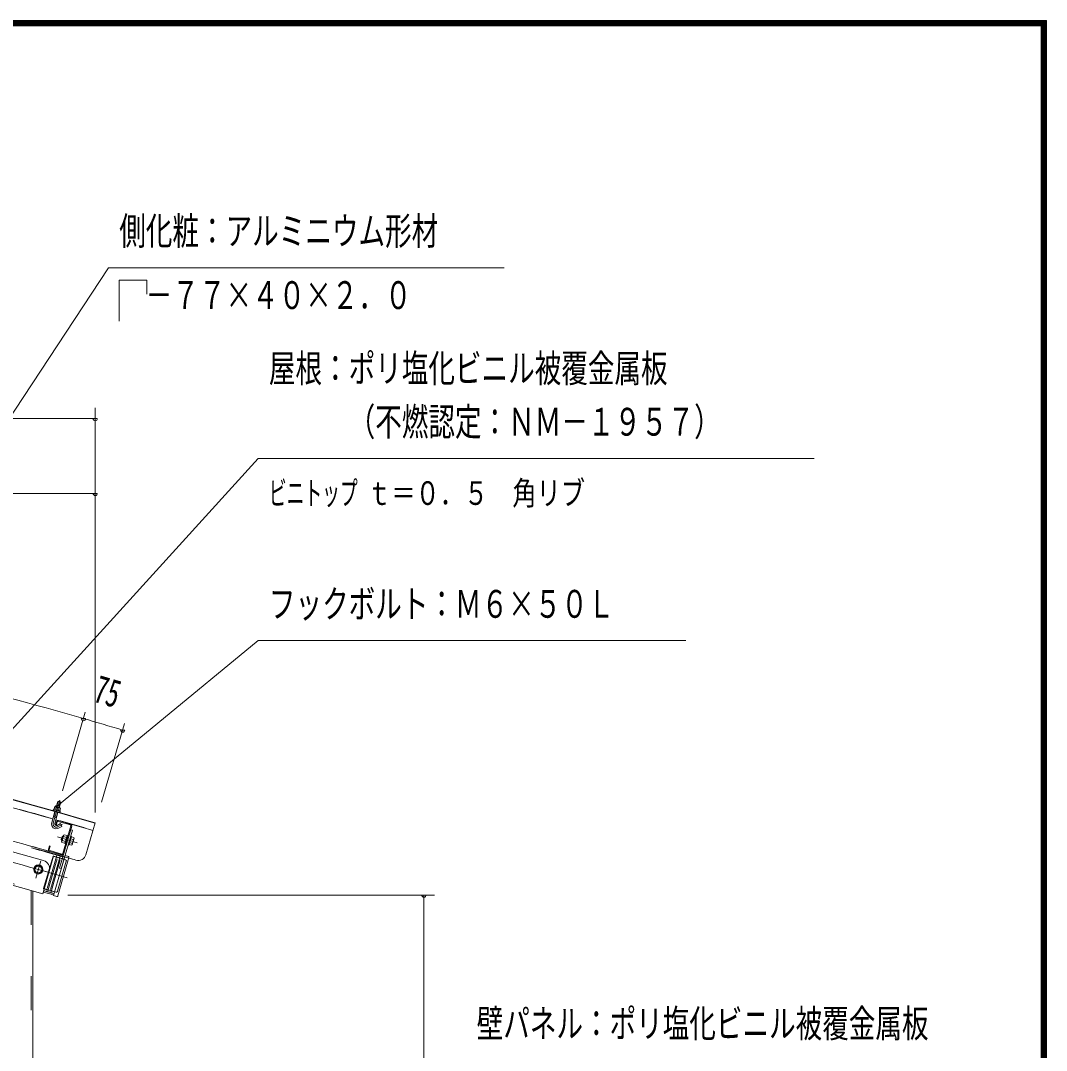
# Model space of a CAD drawing. Units: millimetres, scale not verified. Extents: x -23102 to 23102, y -10142 to 10142.
# Drawn here: x 18304 to 23102, y 5329 to 10142 of the extents above; entities that cross this region are included whole.
import ezdxf
from ezdxf.enums import TextEntityAlignment as Align

# ---------------------------------------------------------------- set-up
doc = ezdxf.new("R2010")
doc.units = ezdxf.units.MM
doc.header["$LTSCALE"] = 40
doc.linetypes.add('USER2', pattern=[10, 4, -6])
doc.linetypes.add('USER3', pattern=[24, 12, -5, 2, -5])
for name, color, linetype, lineweight in [('0-6_2-0BOLD', 7, 'Continuous', 18), ('0-7_2-1HIDDEN', 3, 'USER2', 18), ('0-8_2-2CENTER', 3, 'USER3', 18), ('0-9_2-4THIN', 4, 'Continuous', 18), ('0-A_2-5DIM', 3, 'Continuous', 18), ('0-C_F-F', 5, 'Continuous', 18)]:
    doc.layers.add(name, color=color, linetype=linetype, lineweight=lineweight)
doc.styles.add('ＭＳ ゴシック', font='')
doc.styles.get('ＭＳ ゴシック').set_extended_font_data('MS Gothic')

msp = doc.modelspace()

# ---------------------------------------------------------------- linework, layer by layer
at = {"layer": '0-6_2-0BOLD'}
for p, q in [((18467.61, 6455.42), (18470.75, 6466.25)), ((18484.61, 6462.24), (18481.48, 6451.41)), ((18449.43, 6393.61), (18464.49, 6445.65)), ((18471.95, 6417.47), (18457.54, 6421.64)), ((18478.9, 6441.48), (18463.84, 6389.44)), ((18537.99, 6386.65), (18481.31, 6403.05)), ((18471.41, 6397.59), (18466.68, 6381.26)), ((18480.2, 6399.21), (18536.88, 6382.81)), ((18486.6, 6180.3), (18543.45, 6376.74)), ((18539.61, 6377.85), (18502.36, 6249.13)), ((18609.44, 6243.33), (18653.32, 6392.03)), ((18496.11, 6310.28), (18501.67, 6329.49)), ((18513.57, 6305.87), (18499.62, 6309.91)), ((18504.84, 6327.92), (18518.78, 6323.89)), ((18514.79, 6310.08), (18520.98, 6313.49)), ((18522.37, 6318.29), (18516.18, 6314.88)), ((18538.96, 6318.04), (18550.5, 6314.71)), ((18411.6, 6215.85), (18194.84, 6276.16)), ((18439.62, 6258.96), (18496.29, 6242.56)), ((18497.4, 6246.4), (18440.73, 6262.8)), ((18497.02, 6300.9), (18510.97, 6296.87)), ((18515.63, 6295), (18510.83, 6296.39)), ((18545.29, 6296.7), (18533.74, 6300.04)), ((18512.25, 6240.15), (18457.96, 6052.86)), ((18478.22, 6050.9), (18530.41, 6230.99)), ((18527.85, 6235.63), (18512.25, 6240.15)), ((18369.08, 6179.61), (18382.46, 6192.77)), ((18373.79, 6161.45), (18369.08, 6179.61)), ((18382.46, 6192.77), (18400.54, 6187.77)), ((18437.7, 6169.72), (18407.68, 6061.25)), ((18494.29, 6178.07), (18486.6, 6180.3)), ((18118.66, 6141.66), (18407.68, 6061.25)), ((18360.84, 6074.28), (18360.84, 1137.43)), ((18457.96, 6052.86), (18473.57, 6048.34))]:
    msp.add_line(p, q, dxfattribs=at)
msp.add_lwpolyline([(18459.54, 6457.76), (18489.56, 6449.07), (18488.45, 6445.23), (18458.43, 6453.92)], close=True, dxfattribs=at)
for points in [[(18488.35, 6449.42), (18491.49, 6460.25), (18489.79, 6462.02), (18466.25, 6468.83), (18463.87, 6468.24), (18460.74, 6457.41)], [(18470.82, 6467.51), (18477.77, 6491.52), (18492.18, 6487.35), (18485.23, 6463.34)], [(18477.77, 6491.52), (18480.86, 6493.23), (18490.47, 6490.45), (18492.18, 6487.35)], [(18466.68, 6381.26), (18470.52, 6380.15), (18475.25, 6396.48)], [(18474.67, 6380.79), (18489.99, 6389.23), (18497.23, 6376.1), (18481.91, 6367.65)], [(18538.72, 6360.41), (18546.41, 6358.19), (18494.29, 6178.07)], [(18497.79, 6309.79), (18496.11, 6310.28), (18494.06, 6313.99), (18497.95, 6327.44), (18501.67, 6329.49), (18503.35, 6329)], [(18521.39, 6332.89), (18507.44, 6336.92), (18504.95, 6334.52), (18496.19, 6304.27), (18497.02, 6300.9)], [(18510.83, 6296.39), (18521.53, 6333.37), (18526.33, 6331.98)], [(18538.42, 6330.57), (18542.26, 6329.45), (18530.45, 6288.63), (18526.6, 6289.74)], [(18531.14, 6291.03), (18542.68, 6287.69), (18545.18, 6290.09), (18553.94, 6320.35), (18553.11, 6323.71), (18541.56, 6327.05)], [(18438, 6267.76), (18442.72, 6284.09), (18438.88, 6285.2), (18434.16, 6268.87)], [(18373.79, 6161.45), (18391.88, 6156.44), (18405.25, 6169.6), (18400.54, 6187.77)]]:
    msp.add_lwpolyline(points, dxfattribs=at)
for radius in [21.25, 15.75]:
    msp.add_circle((18387.17, 6174.61), radius, dxfattribs=at)
for centre, radius, start, end in [((13265.46, -11862.32), 19031.62, 73.55577, 88.07326), ((13265.46, -11862.32), 19032.88, 73.55577, 88.07326), ((13265.46, -11862.32), 18995.38, 74.14726, 78.36084), ((13265.46, -11862.32), 18845.38, 73.8607, 78.6474), ((18458.33, 6451.34), 2.5, 73.8607, 253.8607), ((18466.03, 6462.82), 5.83, 36.0182, 73.8607), ((18471.95, 6444.44), 21.84, 54.56461, 93.15678), ((18486.77, 6456.82), 5.83, 73.8607, 111.70319), ((13265.46, -11862.32), 18995.38, 73.55577, 74.10202), ((18479.09, 6395.36), 8, 73.8607, 163.8607), ((18487.15, 6443), 2.5, 253.86072, 73.8607), ((18471.05, 6387.36), 22.5, 163.8607, 298.8607), ((18471.05, 6387.36), 7.5, 163.8607, 298.8607), ((18479.09, 6395.36), 4, 73.8607, 163.8607), ((18535.76, 6378.96), 4, 343.86072, 73.8607), ((18535.76, 6378.96), 8, 343.86072, 73.8607), ((18503.59, 6303.88), 7.21, 123.30185, 163.8607), ((18525.77, 6312.1), 26.24, 142.92578, 184.79564), ((18511.4, 6330.9), 7.21, 163.86072, 204.41956), ((18524.35, 6312.51), 26.24, 322.92577, 4.79563), ((18546.54, 6320.73), 7.21, 303.30184, 343.8607), ((13265.46, -11862.32), 18845.38, 73.8607, 74.33891), ((18441.84, 6266.65), 8, 163.8607, 253.8607), ((18441.84, 6266.65), 4, 163.8607, 253.8607), ((18538.73, 6293.71), 7.21, 343.8607, 24.41956), ((18401.55, 6179.72), 37.5, 344.53361, 74.45292), ((18498.51, 6250.24), 8, 253.8607, 343.8607), ((18498.51, 6250.24), 4, 253.8607, 343.8607), ((18526.81, 6232.03), 3.75, 343.83641, 73.8364), ((13265.46, -11862.32), 18840.38, 73.66959, 73.77559), ((18573.47, 6253.95), 37.5, 253.66959, 343.55577), ((13265.46, -11862.32), 18654.62, 73.8364, 73.9922), ((18474.61, 6051.94), 3.75, 253.8364, 343.8364)]:
    msp.add_arc(centre, radius, start, end, dxfattribs=at)
at = {"layer": '0-7_2-1HIDDEN'}
for p, q in [((18430.24, 6070.37), (18479.44, 6240.13)), ((18445.37, 6066), (18494.58, 6235.77)), ((18514.54, 6219.32), (18455.71, 6236.37)), ((18458.63, 6237.47), (18471.6, 6233.71)), ((18477.12, 6232.11), (18486.72, 6229.33)), ((18517.95, 6213.12), (18477.23, 6072.66)), ((18492.25, 6227.73), (18507.38, 6223.35)), ((18120.79, 6149.37), (18409.81, 6068.96)), ((18353.84, 6076.23), (18353.84, 1137.43)), ((18471.04, 6069.24), (18412.21, 6086.29)), ((18414.09, 6083.8), (18427.06, 6080.04)), ((18432.58, 6078.44), (18442.18, 6075.65)), ((18447.71, 6074.06), (18462.83, 6069.67))]:
    msp.add_line(p, q, dxfattribs=at)
msp.add_lwpolyline([(18455.95, 6237.21), (18411.97, 6085.45), (18413.67, 6082.36), (18459.05, 6238.91)], close=True, dxfattribs=at)
for points in [[(18476.05, 6241.11), (18473.3, 6239.6), (18425.35, 6074.16), (18426.91, 6071.33)], [(18491.2, 6236.74), (18488.43, 6235.21), (18440.48, 6069.77), (18442.02, 6066.97)]]:
    msp.add_lwpolyline(points, dxfattribs=at)
for centre, radius, start, end in [((13265.46, -11862.32), 18840.38, 73.77559, 88.07326), ((13265.46, -11862.32), 18838.38, 73.8364, 87.79263), ((13265.46, -11862.32), 18996.62, 74.14725, 78.36087), ((13265.46, -11862.32), 18996.62, 73.55577, 74.10199), ((13265.46, -11862.32), 18838.38, 73.8364, 74.33887), ((18513.14, 6214.51), 5, 343.83641, 73.8364), ((13265.46, -11862.32), 18661.62, 73.8364, 73.99241), ((18472.43, 6074.05), 5, 253.8364, 343.8364)]:
    msp.add_arc(centre, radius, start, end, dxfattribs=at)
at = {"layer": '0-8_2-2CENTER'}
for p, q in [((18487.75, 6499.04), (18456.64, 6391.52)), ((18478.29, 6374.22), (18500.18, 6386.29)), ((18568.53, 6299.73), (18476.31, 6326.42)), ((18398.5, 6215.57), (18375.83, 6133.65)), ((18346.21, 6185.94), (18428.13, 6163.27))]:
    msp.add_line(p, q, dxfattribs=at)
for centre, radius, start, end in [((13265.46, -11862.32), 18750, 73.71976, 87.96529), ((18471.05, 6387.36), 15, 163.8607, 298.8607)]:
    msp.add_arc(centre, radius, start, end, dxfattribs=at)
at = {"layer": '0-9_2-4THIN'}
for p, q in [((18479.44, 6492.45), (18472.12, 6467.13)), ((18483.93, 6463.71), (18491.25, 6489.03)), ((18458.84, 6421.26), (18456.89, 6419.39)), ((18458.84, 6421.26), (18465.79, 6445.28)), ((18494.95, 6312.37), (18498.26, 6311.41)), ((18502.88, 6327.38), (18499.57, 6328.33))]:
    msp.add_line(p, q, dxfattribs=at)
msp.add_lwpolyline([(18477.6, 6441.86), (18470.65, 6417.84), (18471.3, 6415.22)], dxfattribs=at)
at = {"layer": '0-A_2-5DIM'}
for p, q in [((18715.46, 8987.43), (17178.92, 6655.41)), ((18715.46, 8987.43), (20565.46, 8987.43)), ((18894.24, 8864.48), (18894.24, 8928.87)), ((18652.96, 6440.31), (18652.96, 8332.43)), ((18652.96, 8282.43), (13765.45, 8282.43)), ((13765.45, 8282.43), (18652.96, 8282.43)), ((18662.96, 8282.43), (18642.96, 8282.43)), ((19415.46, 8095.37), (18008.4, 6548.78)), ((19415.46, 8095.37), (22015.46, 8095.37)), ((13765.45, 7932.43), (18652.96, 7932.43)), ((16265.46, 7932.43), (18652.96, 7932.43)), ((18662.96, 7932.43), (18642.96, 7932.43)), ((18500.17, 6541.95), (18606.71, 6910.12)), ((18607.96, 6879.91), (18587.96, 6879.91)), ((18790.75, 6857.65), (18682.02, 6489.26)), ((18791.49, 6826.27), (18771.49, 6826.27)), ((18486.64, 6471.53), (18466.64, 6471.53)), ((20240.45, 6054.93), (18524.88, 6054.93)), ((20200.45, 6054.93), (20180.45, 6054.93)), ((20190.45, 1637.43), (20190.45, 6054.93))]:
    msp.add_line(p, q, dxfattribs=at)
for points in [[(18894.24, 8928.87), (18765.46, 8928.87), (18765.46, 8737.43)], [(18476.64, 6471.53), (19415.46, 7244.18), (21415.46, 7244.18)]]:
    msp.add_lwpolyline(points, dxfattribs=at)
for centre, radius, start, end in [((18652.96, 8282.43), 10, 180, 0), ((18652.96, 7932.43), 10, 180, 0), ((13763.11, -9828.15), 17393.53, 73.86102, 78.64738), ((18597.96, 6879.91), 10, 180, 0), ((8608.54, -27641.2), 35937.38, 73.55623, 73.86107), ((18781.49, 6826.27), 10, 180, 0), ((18476.64, 6471.53), 10, 180, 0), ((20190.45, 6054.93), 10, 180, 0)]:
    msp.add_arc(centre, radius, start, end, dxfattribs=at)
at = {"layer": '0-C_F-F'}
for points in [[(-5598.13, 10142.5), (-5598.13, -9957.5), (23101.87, -9957.5), (23101.87, 10142.5)], [(-5595.63, 10140), (23099.37, 10140), (23099.37, -9955), (-5595.63, -9955)], [(-5593.13, 10137.5), (-5593.13, -9952.5), (23096.87, -9952.5), (23096.87, 10137.5)], [(-5590.63, 10135), (23094.37, 10135), (23094.37, -9950), (-5590.63, -9950)], [(-5588.13, 10132.5), (23091.87, 10132.5), (23091.87, -9947.5), (-5588.13, -9947.5)], [(-5585.63, 10130), (23089.37, 10130), (23089.37, -9945), (-5585.63, -9945)], [(-5583.13, 10127.5), (23086.87, 10127.5), (23086.87, -9942.5), (-5583.13, -9942.5)], [(-5580.63, 10125), (-5580.63, -9940), (23084.37, -9940), (23084.37, 10125)], [(-5578.13, 10122.5), (-5578.13, -9937.5), (23081.87, -9937.5), (23081.87, 10122.5)], [(-5575.63, 10120), (-5575.63, -9935), (23079.37, -9935), (23079.37, 10120)], [(-5573.13, 10117.5), (23076.87, 10117.5), (23076.87, -9932.5), (-5573.13, -9932.5)]]:
    msp.add_lwpolyline(points, close=True, dxfattribs=at)

# ---------------------------------------------------------------- texts
at = {"layer": '0-A_2-5DIM', "color": 7, "style": 'ＭＳ ゴシック'}
for s, height, width, p in [('側化粧：アルミニウム形材', 130.2, 0.7, (18765.46, 9055.19)), ('\u3000－７７×４０×２．０', 130.2, 0.7, (18765.46, 8755.19)), ('屋根：ポリ塩化ビニル被覆金属板', 130.2, 0.7, (19465.46, 8413.13)), ('\u3000\u3000\u3000（不燃認定：ＮＭ－１９５７）', 130.2, 0.7, (19465.46, 8163.14)), ('ビニトップ ', 110.7, 0.55, (19465.46, 7845.37)), ('ｔ＝０．５\u3000角リブ', 110.7, 0.75, (19924.74, 7845.37)), ('フックボルト：Ｍ６×５０Ｌ', 130.2, 0.7, (19465.47, 7311.95)), ('壁パネル：ポリ塩化ビニル被覆金属板', 130.2, 0.7, (20437.22, 5350.54))]:
    msp.add_text(s, height=height, dxfattribs=dict(at, width=width)).set_placement(p, align=Align.BOTTOM_LEFT)
at = {"layer": '0-A_2-5DIM', "color": 7, "style": 'ＭＳ ゴシック', "width": 0.65}
msp.add_text('75', height=130.2, rotation=343.708, dxfattribs=at).set_placement((18626.49, 6923.8), align=Align.BOTTOM_LEFT)

doc.saveas('drawing.dxf')
